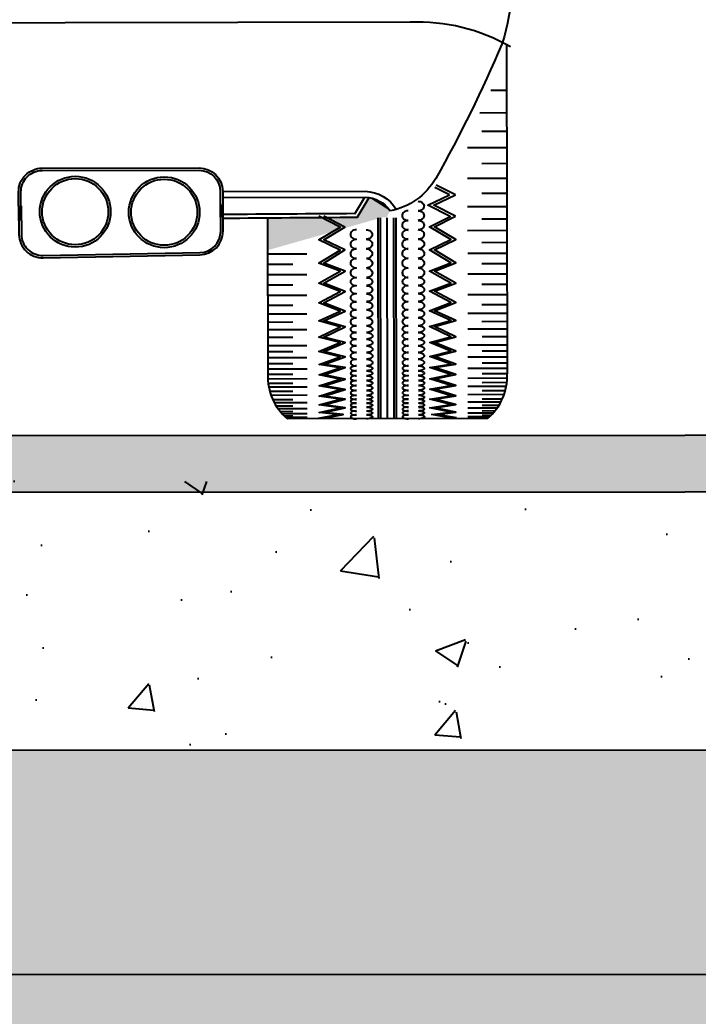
# Model space of a CAD drawing. Header units: inches. Extents: x 295786 to 300745, y 68261 to 70432.
# Drawn here: x 296050.89 to 296074.68, y 70169.2 to 70204.15 of the extents above; entities that cross this region are included whole.
import ezdxf

# ---------------------------------------------------------------- set-up
doc = ezdxf.new("R2010")
doc.units = ezdxf.units.IN
doc.header["$MEASUREMENT"] = 0
for name, color, linetype in [('A-TYP-ST-Hatch', 8, 'Continuous'), ('CAR', 9, 'Continuous'), ('car3', 20, 'Continuous'), ('new line', 2, 'Continuous'), ('TITLE', 1, 'Continuous')]:
    doc.layers.add(name, color=color, linetype=linetype)
doc.styles.add('HADINGS', font='times.ttf')
doc.dimstyles.new('Dim 120', dxfattribs={"dimtxt": 5, "dimasz": 10, "dimexe": 10, "dimexo": 4, "dimgap": 8, "dimtad": 1, "dimdec": 0, "dimzin": 0, "dimdsep": 46, "dimlunit": 4, "dimtxsty": 'HADINGS', "dimcen": 1, "dimclrd": 1, "dimclre": 1, "dimclrt": 3, "dimadec": 3, "dimazin": 0, "dimtfac": 1, "dimtdec": 0, "dimtmove": 2, "dimatfit": 3, "dimfxl": 0, "dimtolj": 1, "dimtzin": 0, "dimarcsym": 0})

# ---------------------------------------------------------------- blocks, each defined once
blk = doc.blocks.new('1')
at = {"layer": 'CAR'}
for p, q in [((78.475, 19.404), (78.504, 2.431)), ((78.479, 17.019), (77.668, 17.018)), ((78.481, 15.868), (77.102, 15.866)), ((78.483, 14.914), (77.198, 14.912)), ((78.484, 14.072), (76.469, 14.069)), ((78.486, 13.258), (77.201, 13.256)), ((78.487, 12.5), (76.472, 12.497)), ((75.546, 11.653), (74.788, 12.031)), ((75.855, 11.654), (74.848, 12.156)), ((70.666, 10.681), (71.18, 11.533)), ((70.78, 10.48), (71.404, 11.512)), ((78.488, 11.715), (77.203, 11.712)), ((78.489, 11.041), (76.474, 11.038)), ((66.175, 10.451), (66.188, 2.411)), ((71.89, 0.12), (71.872, 10.473)), ((72.002, 0.12), (71.985, 10.473)), ((72.35, 0.121), (72.333, 10.473)), ((72.698, 0.121), (72.681, 10.474)), ((72.81, 0.121), (72.793, 10.474)), ((78.49, 10.395), (77.205, 10.393)), ((78.491, 9.806), (76.476, 9.803)), ((78.492, 9.189), (77.207, 9.186)), ((66.178, 8.607), (68.193, 8.61)), ((78.493, 8.627), (76.478, 8.624)), ((66.179, 8.073), (67.464, 8.076)), ((78.494, 8.094), (77.209, 8.092)), ((66.18, 7.54), (68.195, 7.544)), ((78.495, 7.561), (76.48, 7.557)), ((66.181, 7.007), (67.466, 7.009)), ((78.496, 7.027), (77.211, 7.025)), ((66.182, 6.474), (68.197, 6.477)), ((78.497, 6.494), (76.482, 6.491)), ((66.183, 5.968), (67.467, 5.971)), ((78.498, 5.989), (77.213, 5.987)), ((66.183, 5.519), (68.198, 5.523)), ((78.498, 5.54), (76.483, 5.537)), ((66.184, 5.098), (67.469, 5.101)), ((66.185, 4.706), (68.2, 4.709)), ((78.5, 4.726), (76.485, 4.723)), ((78.499, 5.119), (77.214, 5.117)), ((66.185, 4.313), (67.47, 4.315)), ((78.5, 4.333), (77.216, 4.331)), ((66.186, 3.892), (68.201, 3.895)), ((78.501, 3.912), (76.486, 3.909)), ((78.502, 3.603), (77.217, 3.601)), ((66.186, 3.583), (67.471, 3.585)), ((66.187, 3.274), (68.202, 3.277)), ((78.502, 3.295), (76.487, 3.291)), ((66.188, 2.965), (67.472, 2.968)), ((66.188, 2.685), (68.203, 2.688)), ((78.503, 2.705), (76.488, 2.702)), ((78.503, 2.986), (77.218, 2.984)), ((66.185, 2.18), (68.204, 2.183)), ((66.188, 2.404), (67.473, 2.406)), ((78.507, 2.2), (76.489, 2.197)), ((78.504, 2.425), (77.219, 2.422)), ((66.201, 1.955), (67.474, 1.957)), ((66.23, 1.759), (68.205, 1.762)), ((78.464, 1.779), (76.49, 1.776)), ((78.493, 1.976), (77.219, 1.973)), ((78.414, 1.554), (77.22, 1.552)), ((66.281, 1.534), (67.475, 1.536)), ((66.342, 1.338), (68.205, 1.341)), ((66.432, 1.113), (67.476, 1.115)), ((78.354, 1.358), (76.49, 1.355)), ((78.264, 1.133), (77.221, 1.131)), ((66.515, 0.945), (68.206, 0.948)), ((66.614, 0.777), (67.476, 0.778)), ((66.708, 0.637), (68.207, 0.639)), ((78.182, 0.965), (76.491, 0.962)), ((77.99, 0.656), (76.492, 0.653)), ((78.084, 0.796), (77.221, 0.795)), ((77.882, 0.515), (77.222, 0.514)), ((66.816, 0.497), (67.477, 0.498)), ((66.912, 0.386), (68.207, 0.389)), ((67.022, 0.272), (67.477, 0.273)), ((67.106, 0.194), (68.207, 0.196)), ((77.498, 0.129), (67.202, 0.112)), ((77.787, 0.405), (76.492, 0.402)), ((77.593, 0.211), (76.492, 0.209)), ((77.677, 0.29), (77.222, 0.289))]:
    blk.add_line(p, q, dxfattribs=at)
for points in [[(77.092, 28.057, -0.145275), (78.589, 25.306, -0.123707), (78.242, 19.419, -0.027302), (74.836, 12.498, -0.215996), (72.491, 10.829)], [(20.212, 20.468), (73.507, 20.557, -0.143099), (78.68, 19.289)], [(53.366, 10.326), (53.348, 11.793, -0.417309), (54.562, 13.025), (62.64, 13.038, -0.412321), (63.859, 11.831), (63.871, 10.433)], [(53.487, 10.327), (53.469, 11.794, -0.417309), (54.563, 12.903), (62.641, 12.916, -0.412321), (63.738, 11.83), (63.749, 10.432)], [(63.859, 11.823), (71.203, 11.835, -0.251603), (72.803, 10.905)], [(63.862, 11.52), (71.198, 11.533, -0.23497), (72.491, 10.829)], [(73.92, 11.321, -0.080127), (74.041, 11.302, -0.088898), (74.138, 11.249, -0.104967), (74.206, 11.166, -0.120066), (74.229, 11.075, -0.120066), (74.207, 10.983, -0.104967), (74.139, 10.9, -0.088898), (74.041, 10.847, -0.080127), (73.92, 10.828, -0.080127)], [(53.356, 11.081), (53.368, 9.614, 0.417309), (54.608, 8.407), (62.684, 8.558, 0.412321), (63.878, 9.79), (63.861, 11.188)], [(53.478, 11.082), (53.49, 9.615, 0.417309), (54.606, 8.529), (62.682, 8.68, 0.412321), (63.757, 9.788), (63.74, 11.186)], [(73.409, 10.827, 0.080127), (73.288, 10.807, 0.088898), (73.19, 10.754, 0.104967), (73.122, 10.671, 0.120066), (73.1, 10.579, 0.120066), (73.123, 10.488, 0.104967), (73.191, 10.405, 0.088898), (73.288, 10.352, 0.080127), (73.409, 10.333, 0.080127)], [(73.92, 10.828, -0.080127), (74.042, 10.808, -0.088898), (74.139, 10.756, -0.104967), (74.207, 10.673, -0.120066), (74.23, 10.581, -0.120066), (74.207, 10.49, -0.104967), (74.139, 10.406, -0.088898), (74.042, 10.353, -0.080127), (73.921, 10.334, -0.080127)], [(73.409, 10.333, 0.080127), (73.288, 10.313, 0.088898), (73.191, 10.26, 0.104967), (73.123, 10.177, 0.120066), (73.101, 10.085, 0.120066), (73.123, 9.994, 0.104967), (73.192, 9.911, 0.088898), (73.289, 9.858, 0.080127), (73.41, 9.839, 0.080127)], [(73.921, 10.334, -0.080127), (74.042, 10.314, -0.088898), (74.14, 10.262, -0.104967), (74.208, 10.179, -0.120066), (74.23, 10.087, -0.120066), (74.208, 9.996, -0.104967), (74.14, 9.913, -0.088898), (74.043, 9.86, -0.080127), (73.922, 9.84, -0.080127)], [(70.743, 9.854, 0.080127), (70.622, 9.834, 0.088898), (70.525, 9.781, 0.104967), (70.457, 9.698, 0.120066), (70.435, 9.607, 0.120066), (70.457, 9.515, 0.104967), (70.526, 9.432, 0.088898), (70.623, 9.38, 0.080127), (70.744, 9.36, 0.080127)], [(71.255, 9.855, -0.080127), (71.376, 9.836, -0.088898), (71.474, 9.783, -0.104967), (71.542, 9.7, -0.120066), (71.564, 9.609, -0.120066), (71.542, 9.517, -0.104967), (71.474, 9.434, -0.088898), (71.377, 9.381, -0.080127), (71.256, 9.361, -0.080127)], [(73.412, 9.859, 0.080127), (73.291, 9.839, 0.088898), (73.194, 9.786, 0.104967), (73.126, 9.703, 0.120066), (73.104, 9.611, 0.120066), (73.126, 9.52, 0.104967), (73.194, 9.437, 0.088898), (73.292, 9.384, 0.080127), (73.413, 9.365, 0.080127)], [(73.924, 9.859, -0.080127), (74.045, 9.84, -0.088898), (74.142, 9.788, -0.104967), (74.211, 9.705, -0.120066), (74.233, 9.613, -0.120066), (74.211, 9.522, -0.104967), (74.143, 9.438, -0.088898), (74.046, 9.385, -0.080127), (73.925, 9.366, -0.080127)], [(70.744, 9.36, 0.080127), (70.623, 9.341, 0.088898), (70.526, 9.288, 0.104967), (70.458, 9.205, 0.120066), (70.436, 9.113, 0.120066), (70.458, 9.021, 0.104967), (70.527, 8.939, 0.088898), (70.624, 8.886, 0.080127), (70.745, 8.867, 0.080127)], [(71.256, 9.361, -0.080127), (71.377, 9.342, -0.088898), (71.475, 9.289, -0.104967), (71.543, 9.206, -0.120066), (71.565, 9.115, -0.120066), (71.543, 9.023, -0.104967), (71.475, 8.94, -0.088898), (71.378, 8.887, -0.080127), (71.257, 8.867, -0.080127)], [(73.413, 9.365, 0.080127), (73.292, 9.345, 0.088898), (73.195, 9.292, 0.104967), (73.127, 9.209, 0.120066), (73.105, 9.117, 0.120066), (73.127, 9.026, 0.104967), (73.195, 8.943, 0.088898), (73.293, 8.89, 0.080127), (73.414, 8.871, 0.080127)], [(73.925, 9.366, -0.080127), (74.046, 9.346, -0.088898), (74.143, 9.294, -0.104967), (74.212, 9.211, -0.120066), (74.234, 9.119, -0.120066), (74.212, 9.028, -0.104967), (74.144, 8.945, -0.088898), (74.047, 8.892, -0.080127), (73.926, 8.872, -0.080127)], [(70.745, 8.867, 0.080127), (70.624, 8.847, 0.088898), (70.527, 8.794, 0.104967), (70.459, 8.711, 0.120066), (70.437, 8.619, 0.120066), (70.459, 8.528, 0.104967), (70.527, 8.445, 0.088898), (70.625, 8.392, 0.080127), (70.746, 8.373, 0.080127)], [(71.257, 8.867, -0.080127), (71.378, 8.848, -0.088898), (71.475, 8.795, -0.104967), (71.544, 8.713, -0.120066), (71.566, 8.621, -0.120066), (71.544, 8.529, -0.104967), (71.476, 8.446, -0.088898), (71.379, 8.393, -0.080127), (71.258, 8.374, -0.080127)], [(73.414, 8.871, 0.080127), (73.293, 8.851, 0.088898), (73.195, 8.798, 0.104967), (73.127, 8.715, 0.120066), (73.105, 8.624, 0.120066), (73.128, 8.532, 0.104967), (73.196, 8.449, 0.088898), (73.293, 8.397, 0.080127), (73.415, 8.377, 0.080127)], [(73.926, 8.872, -0.080127), (74.047, 8.853, -0.088898), (74.144, 8.8, -0.104967), (74.212, 8.717, -0.120066), (74.235, 8.625, -0.120066), (74.213, 8.534, -0.104967), (74.145, 8.451, -0.088898), (74.047, 8.398, -0.080127), (73.926, 8.378, -0.080127)], [(70.746, 8.373, 0.080127), (70.625, 8.353, 0.088898), (70.528, 8.3, 0.104967), (70.46, 8.217, 0.120066), (70.437, 8.125, 0.120066), (70.46, 8.034, 0.104967), (70.528, 7.951, 0.088898), (70.626, 7.898, 0.080127), (70.747, 7.879, 0.080127)], [(71.258, 8.374, -0.080127), (71.379, 8.354, -0.088898), (71.476, 8.302, -0.104967), (71.544, 8.219, -0.120066), (71.567, 8.127, -0.120066), (71.545, 8.036, -0.104967), (71.477, 7.952, -0.088898), (71.38, 7.9, -0.080127), (71.259, 7.88, -0.080127)], [(73.415, 8.377, 0.080127), (73.294, 8.357, 0.088898), (73.196, 8.305, 0.104967), (73.128, 8.221, 0.120066), (73.106, 8.13, 0.120066), (73.129, 8.038, 0.104967), (73.197, 7.955, 0.088898), (73.294, 7.903, 0.080127), (73.415, 7.883, 0.080127)], [(73.926, 8.378, -0.080127), (74.047, 8.359, -0.088898), (74.145, 8.306, -0.104967), (74.213, 8.223, -0.120066), (74.236, 8.132, -0.120066), (74.213, 8.04, -0.104967), (74.145, 7.957, -0.088898), (74.048, 7.904, -0.080127), (73.927, 7.884, -0.080127)], [(70.747, 7.879, 0.080127), (70.626, 7.859, 0.088898), (70.528, 7.806, 0.104967), (70.46, 7.723, 0.120066), (70.438, 7.632, 0.120066), (70.461, 7.54, 0.104967), (70.529, 7.457, 0.088898), (70.626, 7.404, 0.080127), (70.747, 7.385, 0.080127)], [(71.259, 7.88, -0.080127), (71.38, 7.86, -0.088898), (71.477, 7.808, -0.104967), (71.545, 7.725, -0.120066), (71.568, 7.633, -0.120066), (71.546, 7.542, -0.104967), (71.478, 7.459, -0.088898), (71.38, 7.406, -0.080127), (71.259, 7.386, -0.080127)], [(73.415, 7.883, 0.080127), (73.294, 7.864, 0.088898), (73.197, 7.811, 0.104967), (73.129, 7.728, 0.120066), (73.107, 7.636, 0.120066), (73.129, 7.544, 0.104967), (73.198, 7.462, 0.088898), (73.295, 7.409, 0.080127), (73.416, 7.39, 0.080127)], [(73.927, 7.884, -0.080127), (74.048, 7.865, -0.088898), (74.146, 7.812, -0.104967), (74.214, 7.729, -0.120066), (74.236, 7.638, -0.120066), (74.214, 7.546, -0.104967), (74.146, 7.463, -0.088898), (74.049, 7.41, -0.080127), (73.928, 7.39, -0.080127)], [(70.747, 7.385, 0.067829), (70.625, 7.368, 0.080107), (70.529, 7.324, 0.107097), (70.46, 7.252, 0.139237), (70.439, 7.178, 0.139237), (70.46, 7.103, 0.107097), (70.53, 7.031, 0.080107), (70.625, 6.988, 0.067828), (70.748, 6.971, 0.067828)], [(71.259, 7.386, -0.067829), (71.382, 7.369, -0.080107), (71.478, 7.326, -0.107097), (71.547, 7.254, -0.139237), (71.568, 7.179, -0.139237), (71.547, 7.105, -0.107097), (71.478, 7.033, -0.080107), (71.383, 6.989, -0.067828), (71.26, 6.972, -0.067828)], [(73.416, 7.39, 0.067829), (73.293, 7.373, 0.080107), (73.198, 7.329, 0.107097), (73.129, 7.257, 0.139237), (73.108, 7.182, 0.139237), (73.129, 7.108, 0.107097), (73.198, 7.036, 0.080107), (73.294, 6.992, 0.067828), (73.417, 6.976, 0.067828)], [(73.928, 7.39, -0.067829), (74.051, 7.374, -0.080107), (74.147, 7.33, -0.107097), (74.216, 7.258, -0.139237), (74.237, 7.184, -0.139237), (74.216, 7.109, -0.107097), (74.147, 7.037, -0.080107), (74.052, 6.993, -0.067828), (73.929, 6.976, -0.067828)], [(70.748, 6.971, 0.067829), (70.625, 6.954, 0.080107), (70.53, 6.91, 0.107097), (70.461, 6.838, 0.139237), (70.44, 6.764, 0.139237), (70.461, 6.689, 0.107097), (70.53, 6.617, 0.080107), (70.626, 6.574, 0.067828), (70.749, 6.557, 0.067828)], [(71.26, 6.972, -0.067829), (71.383, 6.955, -0.080107), (71.479, 6.912, -0.107097), (71.548, 6.84, -0.139237), (71.569, 6.765, -0.139237), (71.548, 6.691, -0.107097), (71.479, 6.619, -0.080107), (71.384, 6.575, -0.067828), (71.261, 6.558, -0.067828)], [(73.417, 6.976, 0.067829), (73.294, 6.959, 0.080107), (73.199, 6.915, 0.107097), (73.129, 6.842, 0.139237), (73.108, 6.768, 0.139237), (73.13, 6.694, 0.107097), (73.199, 6.622, 0.080107), (73.295, 6.578, 0.067828), (73.418, 6.561, 0.067828)], [(73.929, 6.976, -0.067829), (74.052, 6.96, -0.080107), (74.147, 6.916, -0.107097), (74.217, 6.844, -0.139237), (74.238, 6.77, -0.139237), (74.217, 6.695, -0.107097), (74.148, 6.623, -0.080107), (74.052, 6.579, -0.067828), (73.929, 6.562, -0.067828)], [(70.749, 6.557, 0.067829), (70.626, 6.54, 0.080107), (70.531, 6.496, 0.107097), (70.461, 6.424, 0.139237), (70.44, 6.349, 0.139237), (70.462, 6.275, 0.107097), (70.531, 6.203, 0.080107), (70.627, 6.159, 0.067828), (70.75, 6.143, 0.067828)], [(71.261, 6.558, -0.067829), (71.384, 6.541, -0.080107), (71.479, 6.498, -0.107097), (71.549, 6.426, -0.139237), (71.57, 6.351, -0.139237), (71.549, 6.277, -0.107097), (71.48, 6.205, -0.080107), (71.384, 6.161, -0.067828), (71.261, 6.144, -0.067828)], [(73.418, 6.561, 0.067829), (73.295, 6.544, 0.080107), (73.199, 6.5, 0.107097), (73.13, 6.428, 0.139237), (73.109, 6.354, 0.139237), (73.13, 6.279, 0.107097), (73.2, 6.208, 0.080107), (73.295, 6.164, 0.067828), (73.418, 6.147, 0.067828)], [(73.929, 6.562, -0.067829), (74.052, 6.546, -0.080107), (74.148, 6.502, -0.107097), (74.217, 6.43, -0.139237), (74.239, 6.356, -0.139237), (74.218, 6.281, -0.107097), (74.148, 6.209, -0.080107), (74.053, 6.165, -0.067828), (73.93, 6.148, -0.067828)], [(70.75, 6.143, 0.067829), (70.627, 6.126, 0.080107), (70.531, 6.082, 0.107097), (70.462, 6.01, 0.139237), (70.441, 5.935, 0.139237), (70.462, 5.861, 0.107097), (70.532, 5.789, 0.080107), (70.627, 5.745, 0.067828), (70.75, 5.729, 0.067828)], [(70.75, 5.729, 0.067829), (70.627, 5.712, 0.080107), (70.532, 5.668, 0.107097), (70.463, 5.596, 0.139237), (70.442, 5.521, 0.139237), (70.463, 5.447, 0.107097), (70.532, 5.375, 0.080107), (70.628, 5.331, 0.067828), (70.751, 5.315, 0.067828)], [(71.261, 6.144, -0.067829), (71.384, 6.127, -0.080107), (71.48, 6.083, -0.107097), (71.549, 6.012, -0.139237), (71.571, 5.937, -0.139237), (71.55, 5.863, -0.107097), (71.48, 5.791, -0.080107), (71.385, 5.747, -0.067828), (71.262, 5.73, -0.067828)], [(71.262, 5.73, -0.067829), (71.385, 5.713, -0.080107), (71.481, 5.669, -0.107097), (71.55, 5.598, -0.139237), (71.571, 5.523, -0.139237), (71.55, 5.449, -0.107097), (71.481, 5.377, -0.080107), (71.386, 5.333, -0.067828), (71.263, 5.316, -0.067828)], [(73.418, 6.147, 0.067829), (73.295, 6.13, 0.080107), (73.2, 6.086, 0.107097), (73.131, 6.014, 0.139237), (73.11, 5.94, 0.139237), (73.131, 5.865, 0.107097), (73.2, 5.794, 0.080107), (73.296, 5.75, 0.067828), (73.419, 5.733, 0.067828)], [(73.419, 5.733, 0.067829), (73.296, 5.716, 0.080107), (73.201, 5.672, 0.107097), (73.132, 5.6, 0.139237), (73.11, 5.526, 0.139237), (73.132, 5.451, 0.107097), (73.201, 5.379, 0.080107), (73.297, 5.336, 0.067828), (73.42, 5.319, 0.067828)], [(73.93, 6.148, -0.067829), (74.053, 6.132, -0.080107), (74.149, 6.088, -0.107097), (74.218, 6.016, -0.139237), (74.239, 5.942, -0.139237), (74.218, 5.867, -0.107097), (74.149, 5.795, -0.080107), (74.054, 5.751, -0.067828), (73.931, 5.734, -0.067828)], [(73.931, 5.734, -0.067829), (74.054, 5.718, -0.080107), (74.149, 5.674, -0.107097), (74.219, 5.602, -0.139237), (74.24, 5.528, -0.139237), (74.219, 5.453, -0.107097), (74.15, 5.381, -0.080107), (74.054, 5.337, -0.067828), (73.932, 5.32, -0.067828)], [(70.751, 5.315, 0.067829), (70.628, 5.298, 0.080107), (70.533, 5.254, 0.107097), (70.464, 5.182, 0.139237), (70.442, 5.107, 0.139237), (70.464, 5.033, 0.107097), (70.533, 4.961, 0.080107), (70.629, 4.917, 0.067828), (70.752, 4.901, 0.067828)], [(71.263, 5.316, -0.067829), (71.386, 5.299, -0.080107), (71.481, 5.255, -0.107097), (71.551, 5.184, -0.139237), (71.572, 5.109, -0.139237), (71.551, 5.035, -0.107097), (71.482, 4.963, -0.080107), (71.386, 4.918, -0.067828), (71.264, 4.902, -0.067828)], [(73.42, 5.319, 0.067829), (73.297, 5.302, 0.080107), (73.201, 5.258, 0.107097), (73.132, 5.186, 0.139237), (73.111, 5.112, 0.139237), (73.132, 5.037, 0.107097), (73.202, 4.965, 0.080107), (73.297, 4.922, 0.067828), (73.42, 4.905, 0.067828)], [(73.932, 5.32, -0.067829), (74.054, 5.304, -0.080107), (74.15, 5.26, -0.107097), (74.219, 5.188, -0.139237), (74.241, 5.114, -0.139237), (74.22, 5.039, -0.107097), (74.15, 4.967, -0.080107), (74.055, 4.923, -0.067828), (73.932, 4.906, -0.067828)], [(70.752, 4.901, 0.056778), (70.627, 4.886, 0.070507), (70.533, 4.85, 0.106196), (70.463, 4.788, 0.161166), (70.443, 4.728, 0.161166), (70.463, 4.668, 0.106196), (70.534, 4.607, 0.070507), (70.628, 4.57, 0.056778), (70.752, 4.556, 0.056778)], [(71.264, 4.902, -0.056778), (71.388, 4.888, -0.070507), (71.482, 4.851, -0.106196), (71.553, 4.79, -0.161166), (71.573, 4.73, -0.161166), (71.553, 4.67, -0.106196), (71.482, 4.608, -0.070507), (71.388, 4.572, -0.056778), (71.264, 4.557, -0.056778)], [(73.42, 4.905, 0.056778), (73.296, 4.891, 0.070507), (73.202, 4.854, 0.106196), (73.131, 4.792, 0.161166), (73.112, 4.733, 0.161166), (73.132, 4.673, 0.106196), (73.202, 4.611, 0.070507), (73.297, 4.575, 0.056778), (73.421, 4.561, 0.056778)], [(73.932, 4.906, -0.056778), (74.056, 4.892, -0.070507), (74.151, 4.856, -0.106196), (74.221, 4.794, -0.161166), (74.241, 4.734, -0.161166), (74.222, 4.675, -0.106196), (74.151, 4.613, -0.070507), (74.057, 4.576, -0.056778), (73.933, 4.562, -0.056778)], [(70.752, 4.556, 0.056778), (70.628, 4.542, 0.070507), (70.534, 4.506, 0.106196), (70.463, 4.444, 0.161166), (70.444, 4.384, 0.161166), (70.464, 4.324, 0.106196), (70.534, 4.262, 0.070507), (70.629, 4.226, 0.056778), (70.753, 4.212, 0.056778)], [(70.753, 4.212, 0.056778), (70.629, 4.198, 0.070507), (70.535, 4.162, 0.106196), (70.464, 4.099, 0.161166), (70.444, 4.04, 0.161166), (70.464, 3.98, 0.106196), (70.535, 3.918, 0.070507), (70.629, 3.882, 0.056778), (70.753, 3.868, 0.056778)], [(71.264, 4.557, -0.056778), (71.388, 4.543, -0.070507), (71.483, 4.507, -0.106196), (71.553, 4.445, -0.161166), (71.573, 4.386, -0.161166), (71.554, 4.326, -0.106196), (71.483, 4.264, -0.070507), (71.389, 4.228, -0.056778), (71.265, 4.213, -0.056778)], [(71.265, 4.213, -0.056778), (71.389, 4.199, -0.070507), (71.483, 4.163, -0.106196), (71.554, 4.101, -0.161166), (71.574, 4.042, -0.161166), (71.554, 3.982, -0.106196), (71.483, 3.92, -0.070507), (71.389, 3.883, -0.056778), (71.265, 3.869, -0.056778)], [(73.421, 4.561, 0.056778), (73.297, 4.547, 0.070507), (73.203, 4.51, 0.106196), (73.132, 4.448, 0.161166), (73.112, 4.388, 0.161166), (73.132, 4.329, 0.106196), (73.203, 4.267, 0.070507), (73.297, 4.231, 0.056778), (73.421, 4.217, 0.056778)], [(73.421, 4.217, 0.056778), (73.297, 4.202, 0.070507), (73.203, 4.166, 0.106196), (73.133, 4.104, 0.161166), (73.113, 4.044, 0.161166), (73.133, 3.985, 0.106196), (73.204, 3.923, 0.070507), (73.298, 3.887, 0.056778), (73.422, 3.873, 0.056778)], [(73.933, 4.562, -0.056778), (74.057, 4.548, -0.070507), (74.151, 4.512, -0.106196), (74.222, 4.45, -0.161166), (74.242, 4.39, -0.161166), (74.222, 4.331, -0.106196), (74.152, 4.268, -0.070507), (74.058, 4.232, -0.056778), (73.933, 4.218, -0.056778)], [(73.933, 4.218, -0.056778), (74.058, 4.204, -0.070507), (74.152, 4.168, -0.106196), (74.223, 4.106, -0.161166), (74.242, 4.046, -0.161166), (74.223, 3.986, -0.106196), (74.152, 3.924, -0.070507), (74.058, 3.888, -0.056778), (73.934, 3.873, -0.056778)], [(70.753, 3.868, 0.056778), (70.629, 3.854, 0.070507), (70.535, 3.817, 0.106196), (70.465, 3.755, 0.161166), (70.445, 3.696, 0.161166), (70.465, 3.636, 0.106196), (70.535, 3.574, 0.070507), (70.63, 3.538, 0.056778), (70.754, 3.524, 0.056778)], [(71.265, 3.869, -0.056778), (71.389, 3.855, -0.070507), (71.484, 3.819, -0.106196), (71.554, 3.757, -0.161166), (71.574, 3.697, -0.161166), (71.555, 3.638, -0.106196), (71.484, 3.576, -0.070507), (71.39, 3.539, -0.056778), (71.266, 3.525, -0.056778)], [(73.422, 3.873, 0.056778), (73.298, 3.858, 0.070507), (73.204, 3.822, 0.106196), (73.133, 3.76, 0.161166), (73.114, 3.7, 0.161166), (73.133, 3.64, 0.106196), (73.204, 3.578, 0.070507), (73.298, 3.542, 0.056778), (73.423, 3.528, 0.056778)], [(73.934, 3.873, -0.056778), (74.058, 3.859, -0.070507), (74.152, 3.823, -0.106196), (74.223, 3.762, -0.161166), (74.243, 3.702, -0.161166), (74.223, 3.642, -0.106196), (74.153, 3.58, -0.070507), (74.059, 3.544, -0.056778), (73.934, 3.529, -0.056778)], [(70.754, 3.524, 0.056778), (70.63, 3.51, 0.070507), (70.536, 3.473, 0.106196), (70.465, 3.411, 0.161166), (70.445, 3.351, 0.161166), (70.465, 3.292, 0.106196), (70.536, 3.23, 0.070507), (70.63, 3.194, 0.056778), (70.755, 3.18, 0.056778)], [(70.755, 3.18, 0.056778), (70.63, 3.165, 0.070507), (70.536, 3.129, 0.106196), (70.466, 3.067, 0.161166), (70.446, 3.007, 0.161166), (70.466, 2.948, 0.106196), (70.537, 2.886, 0.070507), (70.631, 2.85, 0.056778), (70.755, 2.836, 0.056778)], [(71.266, 3.525, -0.056778), (71.39, 3.511, -0.070507), (71.484, 3.475, -0.106196), (71.555, 3.413, -0.161166), (71.575, 3.353, -0.161166), (71.555, 3.294, -0.106196), (71.485, 3.231, -0.070507), (71.391, 3.195, -0.056778), (71.266, 3.181, -0.056778)], [(71.266, 3.181, -0.056778), (71.391, 3.167, -0.070507), (71.485, 3.131, -0.106196), (71.556, 3.069, -0.161166), (71.575, 3.009, -0.161166), (71.556, 2.949, -0.106196), (71.485, 2.887, -0.070507), (71.391, 2.851, -0.056778), (71.267, 2.836, -0.056778)], [(73.423, 3.528, 0.056778), (73.298, 3.514, 0.070507), (73.204, 3.478, 0.106196), (73.134, 3.416, 0.161166), (73.114, 3.356, 0.161166), (73.134, 3.296, 0.106196), (73.205, 3.234, 0.070507), (73.299, 3.198, 0.056778), (73.423, 3.184, 0.056778)], [(73.423, 3.184, 0.056778), (73.299, 3.17, 0.070507), (73.205, 3.133, 0.106196), (73.134, 3.071, 0.161166), (73.115, 3.012, 0.161166), (73.135, 2.952, 0.106196), (73.205, 2.89, 0.070507), (73.3, 2.854, 0.056778), (73.424, 2.84, 0.056778)], [(73.934, 3.529, -0.056778), (74.059, 3.515, -0.070507), (74.153, 3.479, -0.106196), (74.224, 3.417, -0.161166), (74.244, 3.358, -0.161166), (74.224, 3.298, -0.106196), (74.153, 3.236, -0.070507), (74.059, 3.199, -0.056778), (73.935, 3.185, -0.056778)], [(73.935, 3.185, -0.056778), (74.059, 3.171, -0.070507), (74.153, 3.135, -0.106196), (74.224, 3.073, -0.161166), (74.244, 3.014, -0.161166), (74.224, 2.954, -0.106196), (74.154, 2.892, -0.070507), (74.06, 2.855, -0.056778), (73.936, 2.841, -0.056778)], [(70.755, 2.836, 0.041985), (70.629, 2.825, 0.055167), (70.537, 2.798, 0.098023), (70.464, 2.75, 0.200541), (70.446, 2.709, 0.200541), (70.464, 2.668, 0.098023), (70.537, 2.62, 0.055167), (70.63, 2.593, 0.041985), (70.755, 2.583, 0.041985)], [(70.755, 2.583, 0.041985), (70.63, 2.572, 0.055167), (70.537, 2.546, 0.098023), (70.464, 2.497, 0.200541), (70.447, 2.456, 0.200541), (70.464, 2.415, 0.098023), (70.538, 2.367, 0.055167), (70.63, 2.341, 0.041985), (70.756, 2.33, 0.041985)], [(71.267, 2.836, -0.041985), (71.393, 2.826, -0.055167), (71.485, 2.8, -0.098023), (71.559, 2.751, -0.200541), (71.576, 2.711, -0.200541), (71.559, 2.67, -0.098023), (71.486, 2.621, -0.055167), (71.393, 2.595, -0.041985), (71.267, 2.584, -0.041985)], [(71.267, 2.584, -0.041985), (71.393, 2.573, -0.055167), (71.486, 2.547, -0.098023), (71.559, 2.499, -0.200541), (71.576, 2.458, -0.200541), (71.559, 2.417, -0.098023), (71.486, 2.369, -0.055167), (71.394, 2.342, -0.041985), (71.268, 2.331, -0.041985)], [(73.424, 2.84, 0.041985), (73.298, 2.829, 0.055167), (73.205, 2.803, 0.098023), (73.132, 2.754, 0.200541), (73.115, 2.713, 0.200541), (73.132, 2.672, 0.098023), (73.206, 2.624, 0.055167), (73.298, 2.598, 0.041985), (73.424, 2.587, 0.041985)], [(73.424, 2.587, 0.041985), (73.298, 2.577, 0.055167), (73.206, 2.55, 0.098023), (73.133, 2.501, 0.200541), (73.116, 2.461, 0.200541), (73.133, 2.42, 0.098023), (73.206, 2.371, 0.055167), (73.299, 2.345, 0.041985), (73.425, 2.335, 0.041985)], [(73.936, 2.841, -0.041985), (74.061, 2.831, -0.055167), (74.154, 2.804, -0.098023), (74.227, 2.756, -0.200541), (74.245, 2.715, -0.200541), (74.228, 2.674, -0.098023), (74.154, 2.626, -0.055167), (74.062, 2.599, -0.041985), (73.936, 2.588, -0.041985)], [(73.936, 2.588, -0.041985), (74.062, 2.578, -0.055167), (74.154, 2.552, -0.098023), (74.228, 2.503, -0.200541), (74.245, 2.462, -0.200541), (74.228, 2.422, -0.098023), (74.155, 2.373, -0.055167), (74.062, 2.346, -0.041985), (73.936, 2.336, -0.041985)], [(70.756, 2.33, 0.041985), (70.63, 2.32, 0.055167), (70.538, 2.293, 0.098023), (70.464, 2.244, 0.200541), (70.447, 2.204, 0.200541), (70.464, 2.163, 0.098023), (70.538, 2.114, 0.055167), (70.63, 2.088, 0.041985), (70.756, 2.078, 0.041985)], [(70.756, 2.078, 0.041985), (70.631, 2.067, 0.055167), (70.538, 2.04, 0.098023), (70.465, 1.992, 0.200541), (70.448, 1.951, 0.200541), (70.465, 1.91, 0.098023), (70.538, 1.862, 0.055167), (70.631, 1.835, 0.041985), (70.757, 1.825, 0.041985)], [(71.268, 2.331, -0.041985), (71.394, 2.321, -0.055167), (71.486, 2.295, -0.098023), (71.56, 2.246, -0.200541), (71.577, 2.205, -0.200541), (71.56, 2.165, -0.098023), (71.486, 2.116, -0.055167), (71.394, 2.089, -0.041985), (71.268, 2.079, -0.041985)], [(71.268, 2.079, -0.041985), (71.394, 2.068, -0.055167), (71.487, 2.042, -0.098023), (71.56, 1.994, -0.200541), (71.577, 1.953, -0.200541), (71.56, 1.912, -0.098023), (71.487, 1.863, -0.055167), (71.394, 1.837, -0.041985), (71.269, 1.826, -0.041985)], [(73.425, 2.335, 0.041985), (73.299, 2.324, 0.055167), (73.206, 2.297, 0.098023), (73.133, 2.249, 0.200541), (73.116, 2.208, 0.200541), (73.133, 2.167, 0.098023), (73.207, 2.119, 0.055167), (73.299, 2.093, 0.041985), (73.425, 2.082, 0.041985)], [(73.425, 2.082, 0.041985), (73.299, 2.071, 0.055167), (73.207, 2.045, 0.098023), (73.133, 1.996, 0.200541), (73.116, 1.955, 0.200541), (73.134, 1.915, 0.098023), (73.207, 1.866, 0.055167), (73.3, 1.84, 0.041985), (73.425, 1.83, 0.041985)], [(73.936, 2.336, -0.041985), (74.062, 2.325, -0.055167), (74.155, 2.299, -0.098023), (74.228, 2.251, -0.200541), (74.245, 2.21, -0.200541), (74.228, 2.169, -0.098023), (74.155, 2.12, -0.055167), (74.063, 2.094, -0.041985), (73.937, 2.083, -0.041985)], [(73.937, 2.083, -0.041985), (74.063, 2.073, -0.055167), (74.155, 2.046, -0.098023), (74.229, 1.998, -0.200541), (74.246, 1.957, -0.200541), (74.229, 1.916, -0.098023), (74.156, 1.868, -0.055167), (74.063, 1.841, -0.041985), (73.937, 1.83, -0.041985)], [(70.757, 1.825, 0.041985), (70.631, 1.814, 0.055167), (70.538, 1.788, 0.098023), (70.465, 1.739, 0.200541), (70.448, 1.698, 0.200541), (70.465, 1.657, 0.098023), (70.539, 1.609, 0.055167), (70.631, 1.583, 0.041985), (70.757, 1.572, 0.041985)], [(70.757, 1.572, 0.041985), (70.631, 1.562, 0.055167), (70.539, 1.535, 0.098023), (70.466, 1.487, 0.200541), (70.449, 1.446, 0.200541), (70.466, 1.405, 0.098023), (70.539, 1.356, 0.055167), (70.632, 1.33, 0.041985), (70.758, 1.32, 0.041985)], [(71.269, 1.826, -0.041985), (71.394, 1.816, -0.055167), (71.487, 1.789, -0.098023), (71.56, 1.741, -0.200541), (71.578, 1.7, -0.200541), (71.561, 1.659, -0.098023), (71.487, 1.611, -0.055167), (71.395, 1.584, -0.041985), (71.269, 1.573, -0.041985)], [(71.269, 1.573, -0.041985), (71.395, 1.563, -0.055167), (71.487, 1.537, -0.098023), (71.561, 1.488, -0.200541), (71.578, 1.448, -0.200541), (71.561, 1.407, -0.098023), (71.488, 1.358, -0.055167), (71.395, 1.332, -0.041985), (71.269, 1.321, -0.041985)], [(73.425, 1.83, 0.041985), (73.3, 1.819, 0.055167), (73.207, 1.792, 0.098023), (73.134, 1.744, 0.200541), (73.117, 1.703, 0.200541), (73.134, 1.662, 0.098023), (73.207, 1.614, 0.055167), (73.3, 1.587, 0.041985), (73.426, 1.577, 0.041985)], [(73.426, 1.577, 0.041985), (73.3, 1.566, 0.055167), (73.208, 1.54, 0.098023), (73.134, 1.491, 0.200541), (73.117, 1.45, 0.200541), (73.134, 1.409, 0.098023), (73.208, 1.361, 0.055167), (73.3, 1.335, 0.041985), (73.426, 1.324, 0.041985)], [(73.937, 1.83, -0.041985), (74.063, 1.82, -0.055167), (74.156, 1.794, -0.098023), (74.229, 1.745, -0.200541), (74.246, 1.705, -0.200541), (74.229, 1.664, -0.098023), (74.156, 1.615, -0.055167), (74.064, 1.589, -0.041985), (73.938, 1.578, -0.041985)], [(73.938, 1.578, -0.041985), (74.064, 1.567, -0.055167), (74.156, 1.541, -0.098023), (74.23, 1.493, -0.200541), (74.247, 1.452, -0.200541), (74.23, 1.411, -0.098023), (74.156, 1.363, -0.055167), (74.064, 1.336, -0.041985), (73.938, 1.325, -0.041985)], [(70.758, 1.319, 0.034494), (70.631, 1.31, 0.046388), (70.539, 1.289, 0.089454), (70.464, 1.247, 0.2264), (70.449, 1.215, 0.2264), (70.464, 1.183, 0.089454), (70.54, 1.142, 0.046388), (70.631, 1.121, 0.034494), (70.758, 1.112, 0.034494)], [(70.758, 1.12, 0.034494), (70.631, 1.111, 0.046388), (70.54, 1.09, 0.089454), (70.464, 1.048, 0.2264), (70.449, 1.016, 0.2264), (70.465, 0.984, 0.089454), (70.54, 0.943, 0.046388), (70.632, 0.922, 0.034494), (70.758, 0.913, 0.034494)], [(71.269, 1.32, -0.034494), (71.396, 1.312, -0.046388), (71.488, 1.29, -0.089454), (71.563, 1.249, -0.2264), (71.578, 1.217, -0.2264), (71.563, 1.185, -0.089454), (71.488, 1.144, -0.046388), (71.396, 1.122, -0.034494), (71.27, 1.113, -0.034494)], [(71.27, 1.121, -0.034494), (71.396, 1.113, -0.046388), (71.488, 1.091, -0.089454), (71.563, 1.05, -0.2264), (71.579, 1.018, -0.2264), (71.564, 0.986, -0.089454), (71.488, 0.945, -0.046388), (71.397, 0.923, -0.034494), (71.27, 0.914, -0.034494)], [(73.426, 1.324, 0.034494), (73.3, 1.315, 0.046388), (73.208, 1.293, 0.089454), (73.133, 1.252, 0.2264), (73.118, 1.22, 0.2264), (73.133, 1.188, 0.089454), (73.208, 1.147, 0.046388), (73.3, 1.125, 0.034494), (73.427, 1.117, 0.034494)], [(73.427, 1.125, 0.034494), (73.3, 1.116, 0.046388), (73.208, 1.094, 0.089454), (73.133, 1.053, 0.2264), (73.118, 1.021, 0.2264), (73.133, 0.989, 0.089454), (73.209, 0.948, 0.046388), (73.3, 0.926, 0.034494), (73.427, 0.918, 0.034494)], [(73.938, 1.325, -0.034494), (74.065, 1.316, -0.046388), (74.157, 1.295, -0.089454), (74.232, 1.254, -0.2264), (74.247, 1.222, -0.2264), (74.232, 1.19, -0.089454), (74.157, 1.148, -0.046388), (74.065, 1.127, -0.034494), (73.939, 1.118, -0.034494)], [(73.938, 1.126, -0.034494), (74.065, 1.117, -0.046388), (74.157, 1.096, -0.089454), (74.232, 1.055, -0.2264), (74.247, 1.023, -0.2264), (74.232, 0.991, -0.089454), (74.157, 0.949, -0.046388), (74.065, 0.928, -0.034494), (73.939, 0.919, -0.034494)], [(70.758, 0.921, 0.034494), (70.632, 0.912, 0.046388), (70.54, 0.891, 0.089454), (70.465, 0.849, 0.2264), (70.45, 0.817, 0.2264), (70.465, 0.785, 0.089454), (70.54, 0.744, 0.046388), (70.632, 0.723, 0.034494), (70.759, 0.714, 0.034494)], [(70.759, 0.715, 0.034494), (70.632, 0.706, 0.046388), (70.54, 0.684, 0.089454), (70.465, 0.643, 0.2264), (70.45, 0.611, 0.2264), (70.465, 0.579, 0.089454), (70.541, 0.538, 0.046388), (70.632, 0.516, 0.034494), (70.759, 0.508, 0.034494)], [(70.759, 0.516, 0.034494), (70.632, 0.507, 0.046388), (70.541, 0.485, 0.089454), (70.465, 0.444, 0.2264), (70.45, 0.412, 0.2264), (70.466, 0.38, 0.089454), (70.541, 0.339, 0.046388), (70.633, 0.317, 0.034494), (70.759, 0.309, 0.034494)], [(71.27, 0.922, -0.034494), (71.397, 0.914, -0.046388), (71.489, 0.892, -0.089454), (71.564, 0.851, -0.2264), (71.579, 0.819, -0.2264), (71.564, 0.787, -0.089454), (71.489, 0.746, -0.046388), (71.397, 0.724, -0.034494), (71.27, 0.715, -0.034494)], [(71.27, 0.716, -0.034494), (71.397, 0.707, -0.046388), (71.489, 0.686, -0.089454), (71.564, 0.645, -0.2264), (71.579, 0.613, -0.2264), (71.564, 0.581, -0.089454), (71.489, 0.539, -0.046388), (71.397, 0.518, -0.034494), (71.271, 0.509, -0.034494)], [(71.271, 0.517, -0.034494), (71.397, 0.508, -0.046388), (71.489, 0.487, -0.089454), (71.564, 0.446, -0.2264), (71.58, 0.414, -0.2264), (71.565, 0.382, -0.089454), (71.489, 0.34, -0.046388), (71.398, 0.319, -0.034494), (71.271, 0.31, -0.034494)], [(73.427, 0.926, 0.034494), (73.3, 0.917, 0.046388), (73.209, 0.895, 0.089454), (73.134, 0.854, 0.2264), (73.118, 0.822, 0.2264), (73.134, 0.79, 0.089454), (73.209, 0.749, 0.046388), (73.301, 0.727, 0.034494), (73.427, 0.719, 0.034494)], [(73.427, 0.719, 0.034494), (73.301, 0.71, 0.046388), (73.209, 0.689, 0.089454), (73.134, 0.647, 0.2264), (73.119, 0.615, 0.2264), (73.134, 0.583, 0.089454), (73.209, 0.542, 0.046388), (73.301, 0.521, 0.034494), (73.428, 0.512, 0.034494)], [(73.428, 0.52, 0.034494), (73.301, 0.511, 0.046388), (73.209, 0.49, 0.089454), (73.134, 0.448, 0.2264), (73.119, 0.416, 0.2264), (73.134, 0.385, 0.089454), (73.21, 0.343, 0.046388), (73.301, 0.322, 0.034494), (73.428, 0.313, 0.034494)], [(73.939, 0.927, -0.034494), (74.065, 0.918, -0.046388), (74.157, 0.897, -0.089454), (74.233, 0.856, -0.2264), (74.248, 0.824, -0.2264), (74.233, 0.792, -0.089454), (74.157, 0.75, -0.046388), (74.066, 0.729, -0.034494), (73.939, 0.72, -0.034494)], [(73.939, 0.72, -0.034494), (74.066, 0.712, -0.046388), (74.158, 0.69, -0.089454), (74.233, 0.649, -0.2264), (74.248, 0.617, -0.2264), (74.233, 0.585, -0.089454), (74.158, 0.544, -0.046388), (74.066, 0.522, -0.034494), (73.94, 0.513, -0.034494)], [(73.94, 0.521, -0.034494), (74.066, 0.513, -0.046388), (74.158, 0.491, -0.089454), (74.233, 0.45, -0.2264), (74.248, 0.418, -0.2264), (74.233, 0.386, -0.089454), (74.158, 0.345, -0.046388), (74.066, 0.323, -0.034494), (73.94, 0.314, -0.034494)], [(70.759, 0.317, 0.034494), (70.633, 0.308, 0.046388), (70.541, 0.286, 0.089454), (70.466, 0.245, 0.2264), (70.451, 0.213, 0.2264), (70.466, 0.181, 0.089454), (70.541, 0.14, 0.046388), (70.633, 0.119, 0.034494), (70.76, 0.11, 0.034494)], [(71.271, 0.318, -0.034494), (71.398, 0.309, -0.046388), (71.49, 0.288, -0.089454), (71.565, 0.247, -0.2264), (71.58, 0.215, -0.2264), (71.565, 0.183, -0.089454), (71.49, 0.142, -0.046388), (71.398, 0.12, -0.034494), (71.271, 0.111, -0.034494)], [(73.428, 0.321, 0.034494), (73.301, 0.312, 0.046388), (73.21, 0.291, 0.089454), (73.135, 0.249, 0.2264), (73.119, 0.217, 0.2264), (73.135, 0.186, 0.089454), (73.21, 0.144, 0.046388), (73.302, 0.123, 0.034494), (73.428, 0.114, 0.034494)], [(73.94, 0.322, -0.034494), (74.066, 0.314, -0.046388), (74.158, 0.292, -0.089454), (74.234, 0.251, -0.2264), (74.249, 0.219, -0.2264), (74.234, 0.187, -0.089454), (74.158, 0.146, -0.046388), (74.067, 0.124, -0.034494), (73.94, 0.115, -0.034494)]]:
    blk.add_lwpolyline(points, format="xyb", dxfattribs=at)
for points in [[(75.548, 10.559), (74.424, 11.118), (75.546, 11.653)], [(75.857, 10.559), (74.733, 11.119), (75.855, 11.654)], [(68.797, 0.143), (69.808, 0.333), (68.825, 0.444), (69.919, 0.67), (68.824, 0.837), (69.919, 1.119), (68.823, 1.286), (69.918, 1.624), (68.822, 1.819), (69.917, 2.158), (68.821, 2.38), (69.916, 2.747), (68.821, 2.914), (69.915, 3.308), (68.819, 3.587), (69.914, 4.038), (68.818, 4.317), (69.912, 4.852), (68.817, 5.159), (69.911, 5.666), (68.815, 6.085), (69.909, 6.676), (68.814, 7.096), (69.908, 7.715), (68.812, 8.134), (69.906, 8.809), (68.81, 9.341), (69.904, 9.988), (68.808, 10.548)], [(69.05, 0.143), (70.06, 0.334), (69.077, 0.444), (70.172, 0.671), (69.077, 0.837), (70.171, 1.12), (69.076, 1.286), (70.171, 1.625), (69.075, 1.819), (70.17, 2.158), (69.074, 2.381), (70.169, 2.748), (69.073, 2.914), (70.168, 3.309), (69.072, 3.588), (70.167, 4.039), (69.071, 4.317), (70.165, 4.852), (69.07, 5.159), (70.164, 5.666), (69.068, 6.086), (70.162, 6.677), (69.066, 7.096), (70.16, 7.715), (69.065, 8.134), (70.159, 8.81), (69.063, 9.341), (70.157, 9.989), (69.061, 10.548)], [(75.65, 0.154), (74.639, 0.341), (75.621, 0.455), (74.526, 0.678), (75.621, 0.848), (74.525, 1.127), (75.62, 1.297), (74.524, 1.632), (75.619, 1.83), (74.523, 2.165), (75.618, 2.392), (74.522, 2.755), (75.617, 2.925), (74.521, 3.316), (75.616, 3.599), (74.52, 4.046), (75.615, 4.328), (74.519, 4.86), (75.613, 5.17), (74.517, 5.674), (75.612, 6.096), (74.516, 6.684), (75.61, 7.107), (74.514, 7.722), (75.608, 8.145), (74.512, 8.817), (75.606, 9.352), (74.51, 9.996), (75.604, 10.559)], [(75.902, 0.155), (74.891, 0.342), (75.874, 0.456), (74.778, 0.678), (75.873, 0.849), (74.778, 1.127), (75.873, 1.298), (74.777, 1.633), (75.872, 1.831), (74.776, 2.166), (75.871, 2.392), (74.775, 2.755), (75.87, 2.925), (74.774, 3.317), (75.869, 3.599), (74.773, 4.046), (75.868, 4.329), (74.772, 4.86), (75.866, 5.171), (74.77, 5.674), (75.865, 6.097), (74.768, 6.684), (75.863, 7.107), (74.767, 7.723), (75.861, 8.146), (74.765, 8.817), (75.859, 9.353), (74.763, 9.996), (75.857, 10.559)]]:
    blk.add_lwpolyline(points, dxfattribs=at)
for centre, radius in [((56.265, 10.781), 1.825), ((56.265, 10.781), 1.704), ((60.848, 10.754), 1.825), ((60.848, 10.754), 1.704)]:
    blk.add_circle(centre, radius, dxfattribs=at)
for centre, radius, start, end in [((84.743, -2556.399), 2567.119, 90.314183, 90.465889), ((84.743, -2556.399), 2566.917, 90.311655, 90.465889), ((68.96, 2.26), 2.775, 176.8767, 230.6981), ((68.96, 2.26), 2.775, 176.8767, 230.6981), ((75.733, 2.271), 2.775, 309.4929, 3.3142)]:
    blk.add_arc(centre, radius, start, end, dxfattribs=at)
for points in [[(71.404, 11.512), (70.78, 10.48), (72.465, 10.83), (72.318, 10.498)], [(71.966, 11.151), (71.434, 11.489), (72.023, 11.275)], [(71.934, 11.171), (72.465, 10.83), (72.023, 11.275)], [(66.175, 10.451), (66.178, 8.797), (72.131, 10.501)]]:
    blk.add_solid(points, dxfattribs=at)
blk = doc.blocks.new('*D15')
at = {"layer": 'Defpoints', "color": 0, "transparency": 16777216}
for p in [(296154.221, 70178.659), (295914.214, 70170.64), (295914.214, 70135.386)]:
    blk.add_point(p, dxfattribs=at)
at = {"layer": 'TITLE', "color": 1, "lineweight": -2, "transparency": 16777216}
for p, q in [((296154.221, 70174.659), (296154.221, 70125.386)), ((295914.214, 70166.64), (295914.214, 70125.386)), ((296146.221, 70135.386), (295922.214, 70135.386))]:
    blk.add_line(p, q, dxfattribs=at)
at = {"layer": 'TITLE', "color": 1, "transparency": 16777216}
for points in [[(295922.214, 70136.72), (295922.214, 70134.053), (295914.214, 70135.386)], [(296146.221, 70136.72), (296146.221, 70134.053), (296154.221, 70135.386)]]:
    blk.add_solid(points, dxfattribs=at)
at = {"layer": 'TITLE', "color": 3, "transparency": 16777216, "insert": (296034.218, 70139.93), "char_height": 5, "attachment_point": 5, "style": 'HADINGS'}
blk.add_mtext("\\A1;20'", dxfattribs=at)

msp = doc.modelspace()

# ---------------------------------------------------------------- hatches: boundary and pattern name
at = {"layer": 'A-TYP-ST-Hatch', "linetype": 'Continuous', "ltscale": 1.5}
msp.add_hatch(color=256, dxfattribs=at).paths.add_polyline_path([(296154.19795602, 70189.59916519), (296154.19795602, 70187.5991645), (295914.21427499, 70187.52872215), (295914.21427499, 70189.52872284)])
h = msp.add_hatch(dxfattribs=at)
h.set_pattern_fill('AR-CONC', color=256, scale=1.5, style=0)
h.set_pattern_definition([(50, (214329.508, 33204.372), (10.7589027, -0.941282), [1.125, -12.375]), (355, (214329.508, 33204.372), (-2.08127, 11.282882), [0.9, -9.9]), (100.4514, (214330.405, 33204.293), (8.6776407, 10.3415931), [0.9561028, -10.5171317]), (46.1842, (214329.508, 33207.372), (16.0086157, -2.4827852), [1.6875, -18.5625]), (96.6356, (214330.842, 33207.165), (14.0199406, 14.611768), [1.4341543, -15.775695]), (351.1842, (214329.508, 33207.372), (14.0199292, 14.611779), [1.35, -14.85]), (21, (214331.008, 33206.622), (8.9536058, -6.0392834), [1.125, -12.375]), (326, (214331.008, 33206.622), (3.64973, 10.8772507), [0.9, -9.9]), (71.4514, (214331.754, 33206.119), (12.6033394, 4.8379575), [0.9561029, -10.5171317]), (37.5, (214329.508, 33204.372), (0.18239783, 4.9934078), [0, -9.78, 0, -10.05, 0, -9.9375]), (7.5, (214329.508, 33204.372), (3.94604306, 5.91617568), [0, -5.73, 0, -9.555, 0, -3.7875]), (327.5, (214326.163, 33204.372), (8.00733654, -0.33832308), [0, -3.75, 0, -11.7, 0, -15.525]), (317.5, (214324.663, 33204.372), (8.74779254, 1.50157473), [0, -4.875, 0, -7.77, 0, -11.025])])
h.paths.add_polyline_path([(296154.19795602, 70187.70992764), (296154.19795602, 70178.55279649), (295914.21407892, 70178.52078703), (295914.21447106, 70188.30609935)])
h = msp.add_hatch(dxfattribs=at)
h.set_pattern_fill('GRAVEL', color=256, scale=10, style=0)
h.set_pattern_definition([(228.0127875, (177926.41494, 32119.0617), (-80, -90), [1.34536, -133.1908805]), (184.96974073, (177925.51494, 32118.06167), (120, 10), [2.30868, -228.5592476]), (132.5104471, (177923.21494, 32117.86167), (100, -110), [1.62788, -161.160326]), (267.273689, (177919.31494, 32115.36167), (10, 200), [2.10238, -208.1355804]), (292.8336542, (177919.21494, 32113.26167), (-50, 120), [2.06155, -204.0937313]), (357.273689, (177920.01494, 32111.36167), (-200, 10), [2.10238, -208.1355804]), (37.69424047, (177922.11494, 32111.26167), (-130, -100), [2.78029, -275.2484855]), (72.25532837, (177924.31494, 32112.96167), (70, 220), [2.62488, -259.863215]), (121.4295656, (177925.11494, 32115.46167), (-80, 130), [2.1095, -208.8407311]), (175.2363583, (177924.01494, 32117.2617), (110, -10), [2.40832, -118.0076258]), (222.3974378, (177921.61494, 32117.46167), (-120, -110), [3.11448, -308.33375005]), (138.8140748, (177929.2149, 32115.2617), (-70, 60), [1.06301, -105.2384481]), (171.4692344, (177928.41494, 32115.96167), (130, -20), [2.02237, -200.2151142]), (225, (177926.415, 32116.262), (-1e-15, -10), [1.41421, -12.7279256]), (203.1985905, (177925.715, 32117.4617), (50, 20), [0.76158, -75.39615106]), (291.8014095, (177925.015, 32117.1617), (-10, 30), [1.07703, -52.7746181]), (30.9637565, (177925.415, 32116.1617), (30, 20), [1.74929, -56.56022895]), (161.5650512, (177926.915, 32117.0617), (20, -10), [1.26491, -30.3578666]), (16.38954033, (177919.21494, 32117.16167), (100, 30), [1.772, -175.4284515]), (70.34617594, (177920.91494, 32117.6617), (-40, -110), [1.48661, -147.1740775]), (293.1985905, (177926.915, 32119.0617), (-20, 50), [1.52315, -74.63458106]), (343.61045967, (177927.51494, 32117.66167), (-100, 30), [1.772, -175.4284515]), (339.4439548, (177919.215, 32110.9617), (-50, 20), [1.7088, -83.73123745]), (294.7751406, (177920.81494, 32110.3617), (-50, 110), [1.43178, -141.7464306]), (66.8014095, (177927.015, 32109.0617), (20, 50), [1.52315, -74.63458106]), (17.35402464, (177927.61494, 32110.46167), (-130, -40), [1.67631, -165.95423614]), (69.4439548, (177922.115, 32109.0617), (-20, -50), [0.8544, -84.58563745]), (101.3099325, (177926.415, 32109.0617), (-10, 40), [0.5099, -50.4802951]), (165.9637565, (177926.315, 32109.5617), (30, -10), [2.06155, -39.16950626]), (186.00900596, (177924.31494, 32110.06167), (100, 10), [1.9105, -189.13923175]), (303.6900675, (177925.415, 32115.2617), (-10, 20), [1.44222, -34.61329275]), (353.1572266, (177926.21494, 32114.06167), (170, -20), [2.51794, -249.27562624]), (60.9453959, (177928.7149, 32113.7617), (-40, -70), [1.02956, -101.9267414]), (90, (177929.215, 32114.662), (-10, 10), [0.6, -9.4]), (120.25643716, (177924.11494, 32110.3617), (40, -70), [1.38924, -137.5351999]), (48.0127875, (177923.41494, 32111.5617), (80, 90), [2.69072, -131.8455205]), (0, (177925.215, 32113.562), (10, 10), [2.6, -7.4]), (325.30484647, (177927.81494, 32113.56167), (100, -70), [1.58114, -156.532743]), (254.0546041, (177929.115, 32112.6617), (-10, -40), [1.45602, -71.3450789]), (207.64597536, (177928.71494, 32111.26167), (-190, -100), [2.37065, -234.6947418]), (175.42607874, (177926.61494, 32110.16167), (-130, 10), [2.50799, -248.2907341])])
h.paths.add_polyline_path([(296274.22077431, 70178.60488561), (296274.22077431, 70170.69909789), (295914.21432349, 70170.63994191), (295914.21431248, 70178.5204466)])
at = {"layer": 'new line'}
h = msp.add_hatch(dxfattribs=at)
h.set_pattern_fill('DOTS', color=256, scale=50, style=0)
h.set_pattern_definition([(0, (177799.2117, 32226.1364), (1.5625, 3.125), [0, -3.125])])
h.paths.add_polyline_path([(295854.0956629, 70170.64028234), (295854.0956629, 70190.89263964), (295908.21427499, 70190.89263964), (295908.21427499, 70187.73682606), (295902.23709328, 70187.73682606), (295902.23709328, 70178.73682606), (295914.21427499, 70178.73682606), (295914.21432916, 70170.64028234), (296274.22077431, 70170.69909789), (296274.22077431, 70153.9748249), (295806.22385179, 70154.1373405), (295806.25381189, 70198.89263964), (295848.0956629, 70198.89263964), (295848.0956629, 70170.64028234)])

# ---------------------------------------------------------------- linework, layer by layer
msp.add_line((295914.2076673, 70178.49078506), (296274.22077431, 70178.6074495), dxfattribs=at)
msp.add_lwpolyline([(296154.19795602, 70189.59916519), (296154.19795602, 70187.5991645), (295914.21427499, 70187.52872215), (295914.21427499, 70189.52872284)], close=True, dxfattribs=at)
at = {"layer": 'TITLE', "color": 2}
msp.add_line((295914.21432916, 70170.64028234), (296274.22077431, 70170.69909789), dxfattribs=at)

# ---------------------------------------------------------------- block references
at = {"layer": 'car3', "xscale": 0.68090625, "yscale": 0.68090625, "zscale": 0.8511249999999999}
msp.add_blockref('1', (296014.52199303, 70190.07657127), dxfattribs=at)

# ---------------------------------------------------------------- dimensions: what is measured, and where the dimension line sits
at = {"layer": 'TITLE'}
dim = msp.add_linear_dim(base=(295914.21432916, 70135.38640531), p1=(296154.22077431, 70178.65921426), p2=(295914.21432916, 70170.64028234), dimstyle='Dim 120', override={"dimasz": 8, "dimgap": 2}, dxfattribs=at)
dim.commit()
dim.dimension.update_dxf_attribs({"geometry": '*D15', "text_midpoint": (296034.21755173, 70139.92966414)})

doc.saveas('drawing.dxf')
